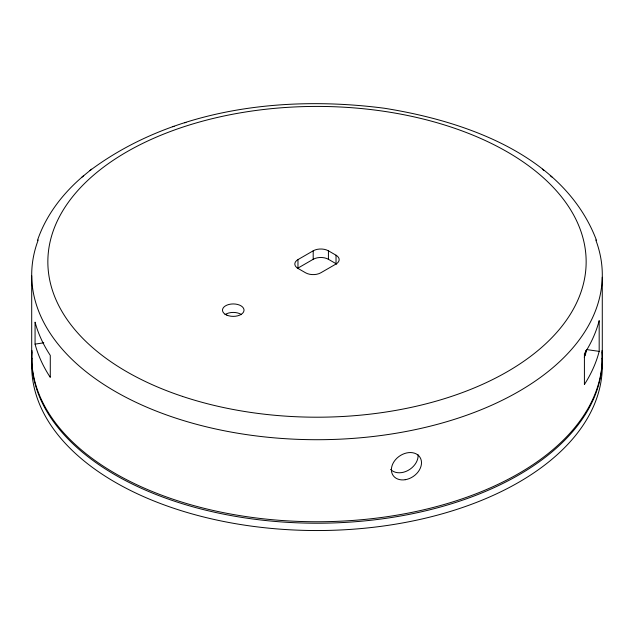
<?xml version="1.0" encoding="UTF-8"?>
<svg xmlns="http://www.w3.org/2000/svg" width="634" height="634" viewBox="0 0 634 634"><rect width="100%" height="100%" fill="white"/><g stroke="black" fill="none" stroke-linecap="round" stroke-linejoin="round"><path stroke-width="0.95" d="M31.7 358.503L31.7 275.75M37.446 240.492C46.06 214.926 63.234 192.91 83.712 175.673M89.957 170.562C173.177 108.422 283.889 95.108 384.545 108.271C466.711 121.395 564.514 155.766 596.554 240.492M81.968 177.108L91.645 169.175M297.972 259.607L313.196 250.818A10.762 6.213 0 0 1 328.42 250.818L336.028 255.217A10.762 6.213 0 0 1 336.028 264.006L320.804 272.794A10.762 6.213 0 0 1 305.58 272.794L297.972 268.404A10.762 6.213 0 0 1 297.972 259.607L297.972 268.087A10.762 6.213 0 0 0 297.314 268.499M297.972 268.087L313.196 259.298A10.762 6.213 0 0 1 328.42 259.298L336.028 263.696A10.762 6.213 0 0 1 336.686 264.109M172.757 126.729L174.088 126.293M184.74 122.814L185.96 122.41M35.068 344.127A285.3 164.713 0 0 0 50.284 377.381L50.284 355.405A285.3 164.713 0 0 1 35.068 322.151L35.068 344.127L43.762 342.796M599.178 351.363A285.3 164.713 0 0 1 584.413 384.466L584.413 353.701A285.3 164.713 0 0 0 599.178 320.598L599.178 351.363L586.569 349.572A272.374 157.256 0 0 1 584.294 357.307M542.355 169.175L544.043 170.562M550.288 175.673L552.032 177.108M602.276 277.264L602.3 358.503M336.028 255.217L336.028 263.696M328.42 250.818L328.42 259.298M313.196 250.818L313.196 259.298M585.903 350.459A269.149 155.393 0 0 1 585.436 355.183M601.999 358.25A285.3 164.713 0 0 1 317 530.539A285.3 164.713 0 0 1 32.001 358.25M602.07 350.404A285.3 164.713 0 0 1 317 521.75A285.3 164.713 0 0 1 31.93 350.404M602.07 351.878A285.3 164.713 0 0 1 317 523.216A285.3 164.713 0 0 1 31.93 351.878M224.991 314.654A10.762 6.213 0 0 1 241.522 314.654M418.099 454.792A16.207 12.276 -34.9 0 1 407.924 470.507A16.207 12.276 -34.9 0 1 390.623 469.39M595.778 239.977A285.3 164.713 0 0 1 317 439.711A285.3 164.713 0 0 1 38.222 239.977M226.94 315.185A10.762 6.213 0 0 0 243.971 310.795A10.762 6.213 0 0 0 228.866 304.478A10.762 6.213 0 0 0 226.94 315.185M405.229 479.716A16.215 12.284 -34.8 0 0 420.049 457.415A16.215 12.284 -34.8 0 0 394.071 461.576A16.215 12.284 -34.8 0 0 405.229 479.716M182.426 396.385A269.149 155.393 0 0 0 586.149 261.81A269.149 155.393 0 0 0 182.426 127.236A269.149 155.393 0 0 0 182.426 396.385"/></g></svg>
